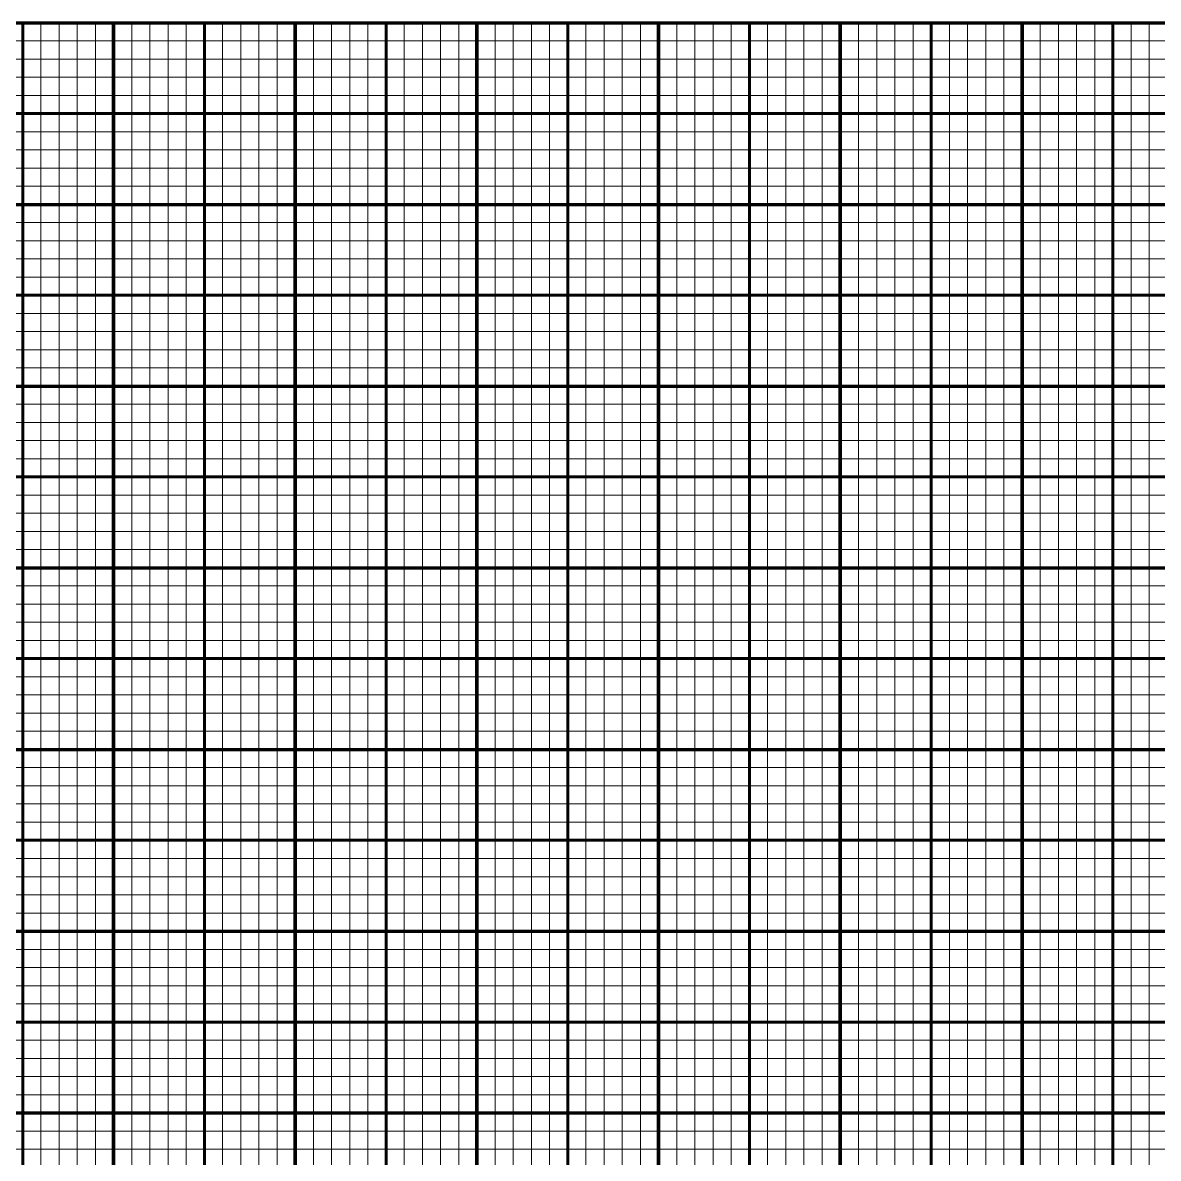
# Model space of a CAD drawing. Header units: millimetres. Extents: x -34 to 216, y -1 to 249.
# Drawn here: x 90.8 to 153.3, y 186.3 to 248.8 of the extents above; entities that cross this region are included whole.
import ezdxf

# ---------------------------------------------------------------- set-up
doc = ezdxf.new("R2010")
doc.units = ezdxf.units.MM
for name, pattern in [('K5LT_BASIC', [0]), ('K5LT_REINFORCED', [0]), ('K5LT_THIN', [0])]:
    doc.linetypes.add(name, pattern=pattern)

msp = doc.modelspace()

# ---------------------------------------------------------------- linework, layer by layer
at = {"color": 134, "linetype": 'K5LT_REINFORCED', "lineweight": 100, "true_color": 0x009696}
for p, q in [((85.771, 248.803), (95.771, 248.803)), ((95.771, 238.803), (95.771, 248.803)), ((95.771, 248.803), (105.771, 248.803)), ((95.771, 248.803), (95.771, 238.803)), ((105.771, 238.803), (105.771, 248.803)), ((105.771, 248.803), (115.771, 248.803)), ((105.771, 248.803), (105.771, 238.803)), ((115.771, 238.803), (115.771, 248.803)), ((115.771, 248.803), (125.771, 248.803)), ((115.771, 248.803), (115.771, 238.803)), ((125.771, 238.803), (125.771, 248.803)), ((125.771, 248.803), (135.771, 248.803)), ((125.771, 248.803), (125.771, 238.803)), ((135.771, 238.803), (135.771, 248.803)), ((135.771, 248.803), (145.771, 248.803)), ((135.771, 248.803), (135.771, 238.803)), ((145.771, 238.803), (145.771, 248.803)), ((145.771, 248.803), (155.771, 248.803)), ((145.771, 248.803), (145.771, 238.803)), ((85.771, 238.803), (95.771, 238.803)), ((85.771, 238.803), (95.771, 238.803)), ((95.771, 228.803), (95.771, 238.803)), ((95.771, 238.803), (105.771, 238.803)), ((95.771, 238.803), (95.771, 228.803)), ((95.771, 238.803), (105.771, 238.803)), ((105.771, 228.803), (105.771, 238.803)), ((105.771, 238.803), (115.771, 238.803)), ((105.771, 238.803), (105.771, 228.803)), ((105.771, 238.803), (115.771, 238.803)), ((115.771, 228.803), (115.771, 238.803)), ((115.771, 238.803), (125.771, 238.803)), ((115.771, 238.803), (115.771, 228.803)), ((115.771, 238.803), (125.771, 238.803)), ((125.771, 228.803), (125.771, 238.803)), ((125.771, 238.803), (135.771, 238.803)), ((125.771, 238.803), (125.771, 228.803)), ((125.771, 238.803), (135.771, 238.803)), ((135.771, 228.803), (135.771, 238.803)), ((135.771, 238.803), (145.771, 238.803)), ((135.771, 238.803), (135.771, 228.803)), ((135.771, 238.803), (145.771, 238.803)), ((145.771, 228.803), (145.771, 238.803)), ((145.771, 238.803), (155.771, 238.803)), ((145.771, 238.803), (145.771, 228.803)), ((145.771, 238.803), (155.771, 238.803)), ((85.771, 228.803), (95.771, 228.803)), ((85.771, 228.803), (95.771, 228.803)), ((95.771, 218.803), (95.771, 228.803)), ((95.771, 228.803), (105.771, 228.803)), ((95.771, 228.803), (95.771, 218.803)), ((95.771, 228.803), (105.771, 228.803)), ((105.771, 218.803), (105.771, 228.803)), ((105.771, 228.803), (115.771, 228.803)), ((105.771, 228.803), (105.771, 218.803)), ((105.771, 228.803), (115.771, 228.803)), ((115.771, 218.803), (115.771, 228.803)), ((115.771, 228.803), (125.771, 228.803)), ((115.771, 228.803), (115.771, 218.803)), ((115.771, 228.803), (125.771, 228.803)), ((125.771, 218.803), (125.771, 228.803)), ((125.771, 228.803), (135.771, 228.803)), ((125.771, 228.803), (125.771, 218.803)), ((125.771, 228.803), (135.771, 228.803)), ((135.771, 218.803), (135.771, 228.803)), ((135.771, 228.803), (145.771, 228.803)), ((135.771, 228.803), (135.771, 218.803)), ((135.771, 228.803), (145.771, 228.803)), ((145.771, 218.803), (145.771, 228.803)), ((145.771, 228.803), (155.771, 228.803)), ((145.771, 228.803), (145.771, 218.803)), ((145.771, 228.803), (155.771, 228.803)), ((85.771, 218.803), (95.771, 218.803)), ((85.771, 218.803), (95.771, 218.803)), ((95.771, 208.803), (95.771, 218.803)), ((95.771, 218.803), (105.771, 218.803)), ((95.771, 218.803), (95.771, 208.803)), ((95.771, 218.803), (105.771, 218.803)), ((105.771, 208.803), (105.771, 218.803)), ((105.771, 218.803), (115.771, 218.803)), ((105.771, 218.803), (105.771, 208.803)), ((105.771, 218.803), (115.771, 218.803)), ((115.771, 208.803), (115.771, 218.803)), ((115.771, 218.803), (125.771, 218.803)), ((115.771, 218.803), (115.771, 208.803)), ((115.771, 218.803), (125.771, 218.803)), ((125.771, 208.803), (125.771, 218.803)), ((125.771, 218.803), (135.771, 218.803)), ((125.771, 218.803), (125.771, 208.803)), ((125.771, 218.803), (135.771, 218.803)), ((135.771, 208.803), (135.771, 218.803)), ((135.771, 218.803), (145.771, 218.803)), ((135.771, 218.803), (135.771, 208.803)), ((135.771, 218.803), (145.771, 218.803)), ((145.771, 208.803), (145.771, 218.803)), ((145.771, 218.803), (155.771, 218.803)), ((145.771, 218.803), (145.771, 208.803)), ((145.771, 218.803), (155.771, 218.803)), ((85.771, 208.803), (95.771, 208.803)), ((85.771, 208.803), (95.771, 208.803)), ((95.771, 198.803), (95.771, 208.803)), ((95.771, 208.803), (105.771, 208.803)), ((95.771, 208.803), (95.771, 198.803)), ((95.771, 208.803), (105.771, 208.803)), ((105.771, 198.803), (105.771, 208.803)), ((105.771, 208.803), (115.771, 208.803)), ((105.771, 208.803), (105.771, 198.803)), ((105.771, 208.803), (115.771, 208.803)), ((115.771, 198.803), (115.771, 208.803)), ((115.771, 208.803), (125.771, 208.803)), ((115.771, 208.803), (115.771, 198.803)), ((115.771, 208.803), (125.771, 208.803)), ((125.771, 198.803), (125.771, 208.803)), ((125.771, 208.803), (135.771, 208.803)), ((125.771, 208.803), (125.771, 198.803)), ((125.771, 208.803), (135.771, 208.803)), ((135.771, 198.803), (135.771, 208.803)), ((135.771, 208.803), (145.771, 208.803)), ((135.771, 208.803), (135.771, 198.803)), ((135.771, 208.803), (145.771, 208.803)), ((145.771, 198.803), (145.771, 208.803)), ((145.771, 208.803), (155.771, 208.803)), ((145.771, 208.803), (145.771, 198.803)), ((145.771, 208.803), (155.771, 208.803)), ((85.771, 198.803), (95.771, 198.803)), ((85.771, 198.803), (95.771, 198.803)), ((95.771, 188.803), (95.771, 198.803)), ((95.771, 198.803), (105.771, 198.803)), ((95.771, 198.803), (95.771, 188.803)), ((95.771, 198.803), (105.771, 198.803)), ((105.771, 188.803), (105.771, 198.803)), ((105.771, 198.803), (115.771, 198.803)), ((105.771, 198.803), (105.771, 188.803)), ((105.771, 198.803), (115.771, 198.803)), ((115.771, 188.803), (115.771, 198.803)), ((115.771, 198.803), (125.771, 198.803)), ((115.771, 198.803), (115.771, 188.803)), ((115.771, 198.803), (125.771, 198.803)), ((125.771, 188.803), (125.771, 198.803)), ((125.771, 198.803), (135.771, 198.803)), ((125.771, 198.803), (125.771, 188.803)), ((125.771, 198.803), (135.771, 198.803)), ((135.771, 188.803), (135.771, 198.803)), ((135.771, 198.803), (145.771, 198.803)), ((135.771, 198.803), (135.771, 188.803)), ((135.771, 198.803), (145.771, 198.803)), ((145.771, 188.803), (145.771, 198.803)), ((145.771, 198.803), (155.771, 198.803)), ((145.771, 198.803), (145.771, 188.803)), ((145.771, 198.803), (155.771, 198.803)), ((85.771, 188.803), (95.771, 188.803)), ((85.771, 188.803), (95.771, 188.803)), ((95.771, 178.803), (95.771, 188.803)), ((95.771, 188.803), (105.771, 188.803)), ((95.771, 188.803), (95.771, 178.803)), ((95.771, 188.803), (105.771, 188.803)), ((105.771, 178.803), (105.771, 188.803)), ((105.771, 188.803), (115.771, 188.803)), ((105.771, 188.803), (105.771, 178.803)), ((105.771, 188.803), (115.771, 188.803)), ((115.771, 178.803), (115.771, 188.803)), ((115.771, 188.803), (125.771, 188.803)), ((115.771, 188.803), (115.771, 178.803)), ((115.771, 188.803), (125.771, 188.803)), ((125.771, 178.803), (125.771, 188.803)), ((125.771, 188.803), (135.771, 188.803)), ((125.771, 188.803), (125.771, 178.803)), ((125.771, 188.803), (135.771, 188.803)), ((135.771, 178.803), (135.771, 188.803)), ((135.771, 188.803), (145.771, 188.803)), ((135.771, 188.803), (135.771, 178.803)), ((135.771, 188.803), (145.771, 188.803)), ((145.771, 178.803), (145.771, 188.803)), ((145.771, 188.803), (155.771, 188.803)), ((145.771, 188.803), (145.771, 178.803)), ((145.771, 188.803), (155.771, 188.803))]:
    msp.add_line(p, q, dxfattribs=at)
at = {"color": 150, "linetype": 'K5LT_BASIC', "lineweight": 60, "true_color": 0x0080ff}
for p, q in [((90.771, 248.803), (90.771, 238.803)), ((100.771, 248.803), (100.771, 238.803)), ((110.771, 248.803), (110.771, 238.803)), ((120.771, 248.803), (120.771, 238.803)), ((130.771, 248.803), (130.771, 238.803)), ((140.771, 248.803), (140.771, 238.803)), ((150.771, 248.803), (150.771, 238.803)), ((85.771, 243.803), (95.771, 243.803)), ((95.771, 243.803), (105.771, 243.803)), ((105.771, 243.803), (115.771, 243.803)), ((115.771, 243.803), (125.771, 243.803)), ((125.771, 243.803), (135.771, 243.803)), ((135.771, 243.803), (145.771, 243.803)), ((145.771, 243.803), (155.771, 243.803)), ((90.771, 238.803), (90.771, 228.803)), ((100.771, 238.803), (100.771, 228.803)), ((110.771, 238.803), (110.771, 228.803)), ((120.771, 238.803), (120.771, 228.803)), ((130.771, 238.803), (130.771, 228.803)), ((140.771, 238.803), (140.771, 228.803)), ((150.771, 238.803), (150.771, 228.803)), ((85.771, 233.803), (95.771, 233.803)), ((95.771, 233.803), (105.771, 233.803)), ((105.771, 233.803), (115.771, 233.803)), ((115.771, 233.803), (125.771, 233.803)), ((125.771, 233.803), (135.771, 233.803)), ((135.771, 233.803), (145.771, 233.803)), ((145.771, 233.803), (155.771, 233.803)), ((90.771, 228.803), (90.771, 218.803)), ((100.771, 228.803), (100.771, 218.803)), ((110.771, 228.803), (110.771, 218.803)), ((120.771, 228.803), (120.771, 218.803)), ((130.771, 228.803), (130.771, 218.803)), ((140.771, 228.803), (140.771, 218.803)), ((150.771, 228.803), (150.771, 218.803)), ((85.771, 223.803), (95.771, 223.803)), ((95.771, 223.803), (105.771, 223.803)), ((105.771, 223.803), (115.771, 223.803)), ((115.771, 223.803), (125.771, 223.803)), ((125.771, 223.803), (135.771, 223.803)), ((135.771, 223.803), (145.771, 223.803)), ((145.771, 223.803), (155.771, 223.803)), ((90.771, 218.803), (90.771, 208.803)), ((100.771, 218.803), (100.771, 208.803)), ((110.771, 218.803), (110.771, 208.803)), ((120.771, 218.803), (120.771, 208.803)), ((130.771, 218.803), (130.771, 208.803)), ((140.771, 218.803), (140.771, 208.803)), ((150.771, 218.803), (150.771, 208.803)), ((85.771, 213.803), (95.771, 213.803)), ((95.771, 213.803), (105.771, 213.803)), ((105.771, 213.803), (115.771, 213.803)), ((115.771, 213.803), (125.771, 213.803)), ((125.771, 213.803), (135.771, 213.803)), ((135.771, 213.803), (145.771, 213.803)), ((145.771, 213.803), (155.771, 213.803)), ((90.771, 208.803), (90.771, 198.803)), ((100.771, 208.803), (100.771, 198.803)), ((110.771, 208.803), (110.771, 198.803)), ((120.771, 208.803), (120.771, 198.803)), ((130.771, 208.803), (130.771, 198.803)), ((140.771, 208.803), (140.771, 198.803)), ((150.771, 208.803), (150.771, 198.803)), ((85.771, 203.803), (95.771, 203.803)), ((95.771, 203.803), (105.771, 203.803)), ((105.771, 203.803), (115.771, 203.803)), ((115.771, 203.803), (125.771, 203.803)), ((125.771, 203.803), (135.771, 203.803)), ((135.771, 203.803), (145.771, 203.803)), ((145.771, 203.803), (155.771, 203.803)), ((90.771, 198.803), (90.771, 188.803)), ((100.771, 198.803), (100.771, 188.803)), ((110.771, 198.803), (110.771, 188.803)), ((120.771, 198.803), (120.771, 188.803)), ((130.771, 198.803), (130.771, 188.803)), ((140.771, 198.803), (140.771, 188.803)), ((150.771, 198.803), (150.771, 188.803)), ((85.771, 193.803), (95.771, 193.803)), ((95.771, 193.803), (105.771, 193.803)), ((105.771, 193.803), (115.771, 193.803)), ((115.771, 193.803), (125.771, 193.803)), ((125.771, 193.803), (135.771, 193.803)), ((135.771, 193.803), (145.771, 193.803)), ((145.771, 193.803), (155.771, 193.803)), ((90.771, 188.803), (90.771, 178.803)), ((100.771, 188.803), (100.771, 178.803)), ((110.771, 188.803), (110.771, 178.803)), ((120.771, 188.803), (120.771, 178.803)), ((130.771, 188.803), (130.771, 178.803)), ((140.771, 188.803), (140.771, 178.803)), ((150.771, 188.803), (150.771, 178.803))]:
    msp.add_line(p, q, dxfattribs=at)
at = {"color": 7, "linetype": 'K5LT_THIN', "lineweight": 18}
for p, q in [((91.771, 248.803), (91.771, 238.803)), ((92.771, 248.803), (92.771, 238.803)), ((93.771, 248.803), (93.771, 238.803)), ((94.771, 248.803), (94.771, 238.803)), ((96.771, 248.803), (96.771, 238.803)), ((97.771, 248.803), (97.771, 238.803)), ((98.771, 248.803), (98.771, 238.803)), ((99.771, 248.803), (99.771, 238.803)), ((101.771, 248.803), (101.771, 238.803)), ((102.771, 248.803), (102.771, 238.803)), ((103.771, 248.803), (103.771, 238.803)), ((104.771, 248.803), (104.771, 238.803)), ((106.771, 248.803), (106.771, 238.803)), ((107.771, 248.803), (107.771, 238.803)), ((108.771, 248.803), (108.771, 238.803)), ((109.771, 248.803), (109.771, 238.803)), ((111.771, 248.803), (111.771, 238.803)), ((112.771, 248.803), (112.771, 238.803)), ((113.771, 248.803), (113.771, 238.803)), ((114.771, 248.803), (114.771, 238.803)), ((116.771, 248.803), (116.771, 238.803)), ((117.771, 248.803), (117.771, 238.803)), ((118.771, 248.803), (118.771, 238.803)), ((119.771, 248.803), (119.771, 238.803)), ((121.771, 248.803), (121.771, 238.803)), ((122.771, 248.803), (122.771, 238.803)), ((123.771, 248.803), (123.771, 238.803)), ((124.771, 248.803), (124.771, 238.803)), ((126.771, 248.803), (126.771, 238.803)), ((127.771, 248.803), (127.771, 238.803)), ((128.771, 248.803), (128.771, 238.803)), ((129.771, 248.803), (129.771, 238.803)), ((131.771, 248.803), (131.771, 238.803)), ((132.771, 248.803), (132.771, 238.803)), ((133.771, 248.803), (133.771, 238.803)), ((134.771, 248.803), (134.771, 238.803)), ((136.771, 248.803), (136.771, 238.803)), ((137.771, 248.803), (137.771, 238.803)), ((138.771, 248.803), (138.771, 238.803)), ((139.771, 248.803), (139.771, 238.803)), ((141.771, 248.803), (141.771, 238.803)), ((142.771, 248.803), (142.771, 238.803)), ((143.771, 248.803), (143.771, 238.803)), ((144.771, 248.803), (144.771, 238.803)), ((146.771, 248.803), (146.771, 238.803)), ((147.771, 248.803), (147.771, 238.803)), ((148.771, 248.803), (148.771, 238.803)), ((149.771, 248.803), (149.771, 238.803)), ((151.771, 248.803), (151.771, 238.803)), ((152.771, 248.803), (152.771, 238.803)), ((85.771, 247.803), (95.771, 247.803)), ((95.771, 247.803), (105.771, 247.803)), ((105.771, 247.803), (115.771, 247.803)), ((115.771, 247.803), (125.771, 247.803)), ((125.771, 247.803), (135.771, 247.803)), ((135.771, 247.803), (145.771, 247.803)), ((145.771, 247.803), (155.771, 247.803)), ((85.771, 246.803), (95.771, 246.803)), ((95.771, 246.803), (105.771, 246.803)), ((105.771, 246.803), (115.771, 246.803)), ((115.771, 246.803), (125.771, 246.803)), ((125.771, 246.803), (135.771, 246.803)), ((135.771, 246.803), (145.771, 246.803)), ((145.771, 246.803), (155.771, 246.803)), ((85.771, 245.803), (95.771, 245.803)), ((95.771, 245.803), (105.771, 245.803)), ((105.771, 245.803), (115.771, 245.803)), ((115.771, 245.803), (125.771, 245.803)), ((125.771, 245.803), (135.771, 245.803)), ((135.771, 245.803), (145.771, 245.803)), ((145.771, 245.803), (155.771, 245.803)), ((85.771, 244.803), (95.771, 244.803)), ((95.771, 244.803), (105.771, 244.803)), ((105.771, 244.803), (115.771, 244.803)), ((115.771, 244.803), (125.771, 244.803)), ((125.771, 244.803), (135.771, 244.803)), ((135.771, 244.803), (145.771, 244.803)), ((145.771, 244.803), (155.771, 244.803)), ((85.771, 242.803), (95.771, 242.803)), ((95.771, 242.803), (105.771, 242.803)), ((105.771, 242.803), (115.771, 242.803)), ((115.771, 242.803), (125.771, 242.803)), ((125.771, 242.803), (135.771, 242.803)), ((135.771, 242.803), (145.771, 242.803)), ((145.771, 242.803), (155.771, 242.803)), ((85.771, 241.803), (95.771, 241.803)), ((95.771, 241.803), (105.771, 241.803)), ((105.771, 241.803), (115.771, 241.803)), ((115.771, 241.803), (125.771, 241.803)), ((125.771, 241.803), (135.771, 241.803)), ((135.771, 241.803), (145.771, 241.803)), ((145.771, 241.803), (155.771, 241.803)), ((85.771, 240.803), (95.771, 240.803)), ((95.771, 240.803), (105.771, 240.803)), ((105.771, 240.803), (115.771, 240.803)), ((115.771, 240.803), (125.771, 240.803)), ((125.771, 240.803), (135.771, 240.803)), ((135.771, 240.803), (145.771, 240.803)), ((145.771, 240.803), (155.771, 240.803)), ((85.771, 239.803), (95.771, 239.803)), ((95.771, 239.803), (105.771, 239.803)), ((105.771, 239.803), (115.771, 239.803)), ((115.771, 239.803), (125.771, 239.803)), ((125.771, 239.803), (135.771, 239.803)), ((135.771, 239.803), (145.771, 239.803)), ((145.771, 239.803), (155.771, 239.803)), ((91.771, 238.803), (91.771, 228.803)), ((92.771, 238.803), (92.771, 228.803)), ((93.771, 238.803), (93.771, 228.803)), ((94.771, 238.803), (94.771, 228.803)), ((96.771, 238.803), (96.771, 228.803)), ((97.771, 238.803), (97.771, 228.803)), ((98.771, 238.803), (98.771, 228.803)), ((99.771, 238.803), (99.771, 228.803)), ((101.771, 238.803), (101.771, 228.803)), ((102.771, 238.803), (102.771, 228.803)), ((103.771, 238.803), (103.771, 228.803)), ((104.771, 238.803), (104.771, 228.803)), ((106.771, 238.803), (106.771, 228.803)), ((107.771, 238.803), (107.771, 228.803)), ((108.771, 238.803), (108.771, 228.803)), ((109.771, 238.803), (109.771, 228.803)), ((111.771, 238.803), (111.771, 228.803)), ((112.771, 238.803), (112.771, 228.803)), ((113.771, 238.803), (113.771, 228.803)), ((114.771, 238.803), (114.771, 228.803)), ((116.771, 238.803), (116.771, 228.803)), ((117.771, 238.803), (117.771, 228.803)), ((118.771, 238.803), (118.771, 228.803)), ((119.771, 238.803), (119.771, 228.803)), ((121.771, 238.803), (121.771, 228.803)), ((122.771, 238.803), (122.771, 228.803)), ((123.771, 238.803), (123.771, 228.803)), ((124.771, 238.803), (124.771, 228.803)), ((126.771, 238.803), (126.771, 228.803)), ((127.771, 238.803), (127.771, 228.803)), ((128.771, 238.803), (128.771, 228.803)), ((129.771, 238.803), (129.771, 228.803)), ((131.771, 238.803), (131.771, 228.803)), ((132.771, 238.803), (132.771, 228.803)), ((133.771, 238.803), (133.771, 228.803)), ((134.771, 238.803), (134.771, 228.803)), ((136.771, 238.803), (136.771, 228.803)), ((137.771, 238.803), (137.771, 228.803)), ((138.771, 238.803), (138.771, 228.803)), ((139.771, 238.803), (139.771, 228.803)), ((141.771, 238.803), (141.771, 228.803)), ((142.771, 238.803), (142.771, 228.803)), ((143.771, 238.803), (143.771, 228.803)), ((144.771, 238.803), (144.771, 228.803)), ((146.771, 238.803), (146.771, 228.803)), ((147.771, 238.803), (147.771, 228.803)), ((148.771, 238.803), (148.771, 228.803)), ((149.771, 238.803), (149.771, 228.803)), ((151.771, 238.803), (151.771, 228.803)), ((152.771, 238.803), (152.771, 228.803)), ((85.771, 237.803), (95.771, 237.803)), ((95.771, 237.803), (105.771, 237.803)), ((105.771, 237.803), (115.771, 237.803)), ((115.771, 237.803), (125.771, 237.803)), ((125.771, 237.803), (135.771, 237.803)), ((135.771, 237.803), (145.771, 237.803)), ((145.771, 237.803), (155.771, 237.803)), ((85.771, 236.803), (95.771, 236.803)), ((95.771, 236.803), (105.771, 236.803)), ((105.771, 236.803), (115.771, 236.803)), ((115.771, 236.803), (125.771, 236.803)), ((125.771, 236.803), (135.771, 236.803)), ((135.771, 236.803), (145.771, 236.803)), ((145.771, 236.803), (155.771, 236.803)), ((85.771, 235.803), (95.771, 235.803)), ((95.771, 235.803), (105.771, 235.803)), ((105.771, 235.803), (115.771, 235.803)), ((115.771, 235.803), (125.771, 235.803)), ((125.771, 235.803), (135.771, 235.803)), ((135.771, 235.803), (145.771, 235.803)), ((145.771, 235.803), (155.771, 235.803)), ((85.771, 234.803), (95.771, 234.803)), ((95.771, 234.803), (105.771, 234.803)), ((105.771, 234.803), (115.771, 234.803)), ((115.771, 234.803), (125.771, 234.803)), ((125.771, 234.803), (135.771, 234.803)), ((135.771, 234.803), (145.771, 234.803)), ((145.771, 234.803), (155.771, 234.803)), ((85.771, 232.803), (95.771, 232.803)), ((95.771, 232.803), (105.771, 232.803)), ((105.771, 232.803), (115.771, 232.803)), ((115.771, 232.803), (125.771, 232.803)), ((125.771, 232.803), (135.771, 232.803)), ((135.771, 232.803), (145.771, 232.803)), ((145.771, 232.803), (155.771, 232.803)), ((85.771, 231.803), (95.771, 231.803)), ((95.771, 231.803), (105.771, 231.803)), ((105.771, 231.803), (115.771, 231.803)), ((115.771, 231.803), (125.771, 231.803)), ((125.771, 231.803), (135.771, 231.803)), ((135.771, 231.803), (145.771, 231.803)), ((145.771, 231.803), (155.771, 231.803)), ((85.771, 230.803), (95.771, 230.803)), ((95.771, 230.803), (105.771, 230.803)), ((105.771, 230.803), (115.771, 230.803)), ((115.771, 230.803), (125.771, 230.803)), ((125.771, 230.803), (135.771, 230.803)), ((135.771, 230.803), (145.771, 230.803)), ((145.771, 230.803), (155.771, 230.803)), ((85.771, 229.803), (95.771, 229.803)), ((95.771, 229.803), (105.771, 229.803)), ((105.771, 229.803), (115.771, 229.803)), ((115.771, 229.803), (125.771, 229.803)), ((125.771, 229.803), (135.771, 229.803)), ((135.771, 229.803), (145.771, 229.803)), ((145.771, 229.803), (155.771, 229.803)), ((91.771, 228.803), (91.771, 218.803)), ((92.771, 228.803), (92.771, 218.803)), ((93.771, 228.803), (93.771, 218.803)), ((94.771, 228.803), (94.771, 218.803)), ((96.771, 228.803), (96.771, 218.803)), ((97.771, 228.803), (97.771, 218.803)), ((98.771, 228.803), (98.771, 218.803)), ((99.771, 228.803), (99.771, 218.803)), ((101.771, 228.803), (101.771, 218.803)), ((102.771, 228.803), (102.771, 218.803)), ((103.771, 228.803), (103.771, 218.803)), ((104.771, 228.803), (104.771, 218.803)), ((106.771, 228.803), (106.771, 218.803)), ((107.771, 228.803), (107.771, 218.803)), ((108.771, 228.803), (108.771, 218.803)), ((109.771, 228.803), (109.771, 218.803)), ((111.771, 228.803), (111.771, 218.803)), ((112.771, 228.803), (112.771, 218.803)), ((113.771, 228.803), (113.771, 218.803)), ((114.771, 228.803), (114.771, 218.803)), ((116.771, 228.803), (116.771, 218.803)), ((117.771, 228.803), (117.771, 218.803)), ((118.771, 228.803), (118.771, 218.803)), ((119.771, 228.803), (119.771, 218.803)), ((121.771, 228.803), (121.771, 218.803)), ((122.771, 228.803), (122.771, 218.803)), ((123.771, 228.803), (123.771, 218.803)), ((124.771, 228.803), (124.771, 218.803)), ((126.771, 228.803), (126.771, 218.803)), ((127.771, 228.803), (127.771, 218.803)), ((128.771, 228.803), (128.771, 218.803)), ((129.771, 228.803), (129.771, 218.803)), ((131.771, 228.803), (131.771, 218.803)), ((132.771, 228.803), (132.771, 218.803)), ((133.771, 228.803), (133.771, 218.803)), ((134.771, 228.803), (134.771, 218.803)), ((136.771, 228.803), (136.771, 218.803)), ((137.771, 228.803), (137.771, 218.803)), ((138.771, 228.803), (138.771, 218.803)), ((139.771, 228.803), (139.771, 218.803)), ((141.771, 228.803), (141.771, 218.803)), ((142.771, 228.803), (142.771, 218.803)), ((143.771, 228.803), (143.771, 218.803)), ((144.771, 228.803), (144.771, 218.803)), ((146.771, 228.803), (146.771, 218.803)), ((147.771, 228.803), (147.771, 218.803)), ((148.771, 228.803), (148.771, 218.803)), ((149.771, 228.803), (149.771, 218.803)), ((151.771, 228.803), (151.771, 218.803)), ((152.771, 228.803), (152.771, 218.803)), ((85.771, 227.803), (95.771, 227.803)), ((95.771, 227.803), (105.771, 227.803)), ((105.771, 227.803), (115.771, 227.803)), ((115.771, 227.803), (125.771, 227.803)), ((125.771, 227.803), (135.771, 227.803)), ((135.771, 227.803), (145.771, 227.803)), ((145.771, 227.803), (155.771, 227.803)), ((85.771, 226.803), (95.771, 226.803)), ((95.771, 226.803), (105.771, 226.803)), ((105.771, 226.803), (115.771, 226.803)), ((115.771, 226.803), (125.771, 226.803)), ((125.771, 226.803), (135.771, 226.803)), ((135.771, 226.803), (145.771, 226.803)), ((145.771, 226.803), (155.771, 226.803)), ((85.771, 225.803), (95.771, 225.803)), ((95.771, 225.803), (105.771, 225.803)), ((105.771, 225.803), (115.771, 225.803)), ((115.771, 225.803), (125.771, 225.803)), ((125.771, 225.803), (135.771, 225.803)), ((135.771, 225.803), (145.771, 225.803)), ((145.771, 225.803), (155.771, 225.803)), ((85.771, 224.803), (95.771, 224.803)), ((95.771, 224.803), (105.771, 224.803)), ((105.771, 224.803), (115.771, 224.803)), ((115.771, 224.803), (125.771, 224.803)), ((125.771, 224.803), (135.771, 224.803)), ((135.771, 224.803), (145.771, 224.803)), ((145.771, 224.803), (155.771, 224.803)), ((85.771, 222.803), (95.771, 222.803)), ((95.771, 222.803), (105.771, 222.803)), ((105.771, 222.803), (115.771, 222.803)), ((115.771, 222.803), (125.771, 222.803)), ((125.771, 222.803), (135.771, 222.803)), ((135.771, 222.803), (145.771, 222.803)), ((145.771, 222.803), (155.771, 222.803)), ((85.771, 221.803), (95.771, 221.803)), ((95.771, 221.803), (105.771, 221.803)), ((105.771, 221.803), (115.771, 221.803)), ((115.771, 221.803), (125.771, 221.803)), ((125.771, 221.803), (135.771, 221.803)), ((135.771, 221.803), (145.771, 221.803)), ((145.771, 221.803), (155.771, 221.803)), ((85.771, 220.803), (95.771, 220.803)), ((95.771, 220.803), (105.771, 220.803)), ((105.771, 220.803), (115.771, 220.803)), ((115.771, 220.803), (125.771, 220.803)), ((125.771, 220.803), (135.771, 220.803)), ((135.771, 220.803), (145.771, 220.803)), ((145.771, 220.803), (155.771, 220.803)), ((85.771, 219.803), (95.771, 219.803)), ((95.771, 219.803), (105.771, 219.803)), ((105.771, 219.803), (115.771, 219.803)), ((115.771, 219.803), (125.771, 219.803)), ((125.771, 219.803), (135.771, 219.803)), ((135.771, 219.803), (145.771, 219.803)), ((145.771, 219.803), (155.771, 219.803)), ((91.771, 218.803), (91.771, 208.803)), ((92.771, 218.803), (92.771, 208.803)), ((93.771, 218.803), (93.771, 208.803)), ((94.771, 218.803), (94.771, 208.803)), ((96.771, 218.803), (96.771, 208.803)), ((97.771, 218.803), (97.771, 208.803)), ((98.771, 218.803), (98.771, 208.803)), ((99.771, 218.803), (99.771, 208.803)), ((101.771, 218.803), (101.771, 208.803)), ((102.771, 218.803), (102.771, 208.803)), ((103.771, 218.803), (103.771, 208.803)), ((104.771, 218.803), (104.771, 208.803)), ((106.771, 218.803), (106.771, 208.803)), ((107.771, 218.803), (107.771, 208.803)), ((108.771, 218.803), (108.771, 208.803)), ((109.771, 218.803), (109.771, 208.803)), ((111.771, 218.803), (111.771, 208.803)), ((112.771, 218.803), (112.771, 208.803)), ((113.771, 218.803), (113.771, 208.803)), ((114.771, 218.803), (114.771, 208.803)), ((116.771, 218.803), (116.771, 208.803)), ((117.771, 218.803), (117.771, 208.803)), ((118.771, 218.803), (118.771, 208.803)), ((119.771, 218.803), (119.771, 208.803)), ((121.771, 218.803), (121.771, 208.803)), ((122.771, 218.803), (122.771, 208.803)), ((123.771, 218.803), (123.771, 208.803)), ((124.771, 218.803), (124.771, 208.803)), ((126.771, 218.803), (126.771, 208.803)), ((127.771, 218.803), (127.771, 208.803)), ((128.771, 218.803), (128.771, 208.803)), ((129.771, 218.803), (129.771, 208.803)), ((131.771, 218.803), (131.771, 208.803)), ((132.771, 218.803), (132.771, 208.803)), ((133.771, 218.803), (133.771, 208.803)), ((134.771, 218.803), (134.771, 208.803)), ((136.771, 218.803), (136.771, 208.803)), ((137.771, 218.803), (137.771, 208.803)), ((138.771, 218.803), (138.771, 208.803)), ((139.771, 218.803), (139.771, 208.803)), ((141.771, 218.803), (141.771, 208.803)), ((142.771, 218.803), (142.771, 208.803)), ((143.771, 218.803), (143.771, 208.803)), ((144.771, 218.803), (144.771, 208.803)), ((146.771, 218.803), (146.771, 208.803)), ((147.771, 218.803), (147.771, 208.803)), ((148.771, 218.803), (148.771, 208.803)), ((149.771, 218.803), (149.771, 208.803)), ((151.771, 218.803), (151.771, 208.803)), ((152.771, 218.803), (152.771, 208.803)), ((85.771, 217.803), (95.771, 217.803)), ((95.771, 217.803), (105.771, 217.803)), ((105.771, 217.803), (115.771, 217.803)), ((115.771, 217.803), (125.771, 217.803)), ((125.771, 217.803), (135.771, 217.803)), ((135.771, 217.803), (145.771, 217.803)), ((145.771, 217.803), (155.771, 217.803)), ((85.771, 216.803), (95.771, 216.803)), ((95.771, 216.803), (105.771, 216.803)), ((105.771, 216.803), (115.771, 216.803)), ((115.771, 216.803), (125.771, 216.803)), ((125.771, 216.803), (135.771, 216.803)), ((135.771, 216.803), (145.771, 216.803)), ((145.771, 216.803), (155.771, 216.803)), ((85.771, 215.803), (95.771, 215.803)), ((95.771, 215.803), (105.771, 215.803)), ((105.771, 215.803), (115.771, 215.803)), ((115.771, 215.803), (125.771, 215.803)), ((125.771, 215.803), (135.771, 215.803)), ((135.771, 215.803), (145.771, 215.803)), ((145.771, 215.803), (155.771, 215.803)), ((85.771, 214.803), (95.771, 214.803)), ((95.771, 214.803), (105.771, 214.803)), ((105.771, 214.803), (115.771, 214.803)), ((115.771, 214.803), (125.771, 214.803)), ((125.771, 214.803), (135.771, 214.803)), ((135.771, 214.803), (145.771, 214.803)), ((145.771, 214.803), (155.771, 214.803)), ((85.771, 212.803), (95.771, 212.803)), ((95.771, 212.803), (105.771, 212.803)), ((105.771, 212.803), (115.771, 212.803)), ((115.771, 212.803), (125.771, 212.803)), ((125.771, 212.803), (135.771, 212.803)), ((135.771, 212.803), (145.771, 212.803)), ((145.771, 212.803), (155.771, 212.803)), ((85.771, 211.803), (95.771, 211.803)), ((95.771, 211.803), (105.771, 211.803)), ((105.771, 211.803), (115.771, 211.803)), ((115.771, 211.803), (125.771, 211.803)), ((125.771, 211.803), (135.771, 211.803)), ((135.771, 211.803), (145.771, 211.803)), ((145.771, 211.803), (155.771, 211.803)), ((85.771, 210.803), (95.771, 210.803)), ((95.771, 210.803), (105.771, 210.803)), ((105.771, 210.803), (115.771, 210.803)), ((115.771, 210.803), (125.771, 210.803)), ((125.771, 210.803), (135.771, 210.803)), ((135.771, 210.803), (145.771, 210.803)), ((145.771, 210.803), (155.771, 210.803)), ((85.771, 209.803), (95.771, 209.803)), ((95.771, 209.803), (105.771, 209.803)), ((105.771, 209.803), (115.771, 209.803)), ((115.771, 209.803), (125.771, 209.803)), ((125.771, 209.803), (135.771, 209.803)), ((135.771, 209.803), (145.771, 209.803)), ((145.771, 209.803), (155.771, 209.803)), ((91.771, 208.803), (91.771, 198.803)), ((92.771, 208.803), (92.771, 198.803)), ((93.771, 208.803), (93.771, 198.803)), ((94.771, 208.803), (94.771, 198.803)), ((96.771, 208.803), (96.771, 198.803)), ((97.771, 208.803), (97.771, 198.803)), ((98.771, 208.803), (98.771, 198.803)), ((99.771, 208.803), (99.771, 198.803)), ((101.771, 208.803), (101.771, 198.803)), ((102.771, 208.803), (102.771, 198.803)), ((103.771, 208.803), (103.771, 198.803)), ((104.771, 208.803), (104.771, 198.803)), ((106.771, 208.803), (106.771, 198.803)), ((107.771, 208.803), (107.771, 198.803)), ((108.771, 208.803), (108.771, 198.803)), ((109.771, 208.803), (109.771, 198.803)), ((111.771, 208.803), (111.771, 198.803)), ((112.771, 208.803), (112.771, 198.803)), ((113.771, 208.803), (113.771, 198.803)), ((114.771, 208.803), (114.771, 198.803)), ((116.771, 208.803), (116.771, 198.803)), ((117.771, 208.803), (117.771, 198.803)), ((118.771, 208.803), (118.771, 198.803)), ((119.771, 208.803), (119.771, 198.803)), ((121.771, 208.803), (121.771, 198.803)), ((122.771, 208.803), (122.771, 198.803)), ((123.771, 208.803), (123.771, 198.803)), ((124.771, 208.803), (124.771, 198.803)), ((126.771, 208.803), (126.771, 198.803)), ((127.771, 208.803), (127.771, 198.803)), ((128.771, 208.803), (128.771, 198.803)), ((129.771, 208.803), (129.771, 198.803)), ((131.771, 208.803), (131.771, 198.803)), ((132.771, 208.803), (132.771, 198.803)), ((133.771, 208.803), (133.771, 198.803)), ((134.771, 208.803), (134.771, 198.803)), ((136.771, 208.803), (136.771, 198.803)), ((137.771, 208.803), (137.771, 198.803)), ((138.771, 208.803), (138.771, 198.803)), ((139.771, 208.803), (139.771, 198.803)), ((141.771, 208.803), (141.771, 198.803)), ((142.771, 208.803), (142.771, 198.803)), ((143.771, 208.803), (143.771, 198.803)), ((144.771, 208.803), (144.771, 198.803)), ((146.771, 208.803), (146.771, 198.803)), ((147.771, 208.803), (147.771, 198.803)), ((148.771, 208.803), (148.771, 198.803)), ((149.771, 208.803), (149.771, 198.803)), ((151.771, 208.803), (151.771, 198.803)), ((152.771, 208.803), (152.771, 198.803)), ((85.771, 207.803), (95.771, 207.803)), ((95.771, 207.803), (105.771, 207.803)), ((105.771, 207.803), (115.771, 207.803)), ((115.771, 207.803), (125.771, 207.803)), ((125.771, 207.803), (135.771, 207.803)), ((135.771, 207.803), (145.771, 207.803)), ((145.771, 207.803), (155.771, 207.803)), ((85.771, 206.803), (95.771, 206.803)), ((95.771, 206.803), (105.771, 206.803)), ((105.771, 206.803), (115.771, 206.803)), ((115.771, 206.803), (125.771, 206.803)), ((125.771, 206.803), (135.771, 206.803)), ((135.771, 206.803), (145.771, 206.803)), ((145.771, 206.803), (155.771, 206.803)), ((85.771, 205.803), (95.771, 205.803)), ((95.771, 205.803), (105.771, 205.803)), ((105.771, 205.803), (115.771, 205.803)), ((115.771, 205.803), (125.771, 205.803)), ((125.771, 205.803), (135.771, 205.803)), ((135.771, 205.803), (145.771, 205.803)), ((145.771, 205.803), (155.771, 205.803)), ((85.771, 204.803), (95.771, 204.803)), ((95.771, 204.803), (105.771, 204.803)), ((105.771, 204.803), (115.771, 204.803)), ((115.771, 204.803), (125.771, 204.803)), ((125.771, 204.803), (135.771, 204.803)), ((135.771, 204.803), (145.771, 204.803)), ((145.771, 204.803), (155.771, 204.803)), ((85.771, 202.803), (95.771, 202.803)), ((95.771, 202.803), (105.771, 202.803)), ((105.771, 202.803), (115.771, 202.803)), ((115.771, 202.803), (125.771, 202.803)), ((125.771, 202.803), (135.771, 202.803)), ((135.771, 202.803), (145.771, 202.803)), ((145.771, 202.803), (155.771, 202.803)), ((85.771, 201.803), (95.771, 201.803)), ((95.771, 201.803), (105.771, 201.803)), ((105.771, 201.803), (115.771, 201.803)), ((115.771, 201.803), (125.771, 201.803)), ((125.771, 201.803), (135.771, 201.803)), ((135.771, 201.803), (145.771, 201.803)), ((145.771, 201.803), (155.771, 201.803)), ((85.771, 200.803), (95.771, 200.803)), ((95.771, 200.803), (105.771, 200.803)), ((105.771, 200.803), (115.771, 200.803)), ((115.771, 200.803), (125.771, 200.803)), ((125.771, 200.803), (135.771, 200.803)), ((135.771, 200.803), (145.771, 200.803)), ((145.771, 200.803), (155.771, 200.803)), ((85.771, 199.803), (95.771, 199.803)), ((95.771, 199.803), (105.771, 199.803)), ((105.771, 199.803), (115.771, 199.803)), ((115.771, 199.803), (125.771, 199.803)), ((125.771, 199.803), (135.771, 199.803)), ((135.771, 199.803), (145.771, 199.803)), ((145.771, 199.803), (155.771, 199.803)), ((91.771, 198.803), (91.771, 188.803)), ((92.771, 198.803), (92.771, 188.803)), ((93.771, 198.803), (93.771, 188.803)), ((94.771, 198.803), (94.771, 188.803)), ((96.771, 198.803), (96.771, 188.803)), ((97.771, 198.803), (97.771, 188.803)), ((98.771, 198.803), (98.771, 188.803)), ((99.771, 198.803), (99.771, 188.803)), ((101.771, 198.803), (101.771, 188.803)), ((102.771, 198.803), (102.771, 188.803)), ((103.771, 198.803), (103.771, 188.803)), ((104.771, 198.803), (104.771, 188.803)), ((106.771, 198.803), (106.771, 188.803)), ((107.771, 198.803), (107.771, 188.803)), ((108.771, 198.803), (108.771, 188.803)), ((109.771, 198.803), (109.771, 188.803)), ((111.771, 198.803), (111.771, 188.803)), ((112.771, 198.803), (112.771, 188.803)), ((113.771, 198.803), (113.771, 188.803)), ((114.771, 198.803), (114.771, 188.803)), ((116.771, 198.803), (116.771, 188.803)), ((117.771, 198.803), (117.771, 188.803)), ((118.771, 198.803), (118.771, 188.803)), ((119.771, 198.803), (119.771, 188.803)), ((121.771, 198.803), (121.771, 188.803)), ((122.771, 198.803), (122.771, 188.803)), ((123.771, 198.803), (123.771, 188.803)), ((124.771, 198.803), (124.771, 188.803)), ((126.771, 198.803), (126.771, 188.803)), ((127.771, 198.803), (127.771, 188.803)), ((128.771, 198.803), (128.771, 188.803)), ((129.771, 198.803), (129.771, 188.803)), ((131.771, 198.803), (131.771, 188.803)), ((132.771, 198.803), (132.771, 188.803)), ((133.771, 198.803), (133.771, 188.803)), ((134.771, 198.803), (134.771, 188.803)), ((136.771, 198.803), (136.771, 188.803)), ((137.771, 198.803), (137.771, 188.803)), ((138.771, 198.803), (138.771, 188.803)), ((139.771, 198.803), (139.771, 188.803)), ((141.771, 198.803), (141.771, 188.803)), ((142.771, 198.803), (142.771, 188.803)), ((143.771, 198.803), (143.771, 188.803)), ((144.771, 198.803), (144.771, 188.803)), ((146.771, 198.803), (146.771, 188.803)), ((147.771, 198.803), (147.771, 188.803)), ((148.771, 198.803), (148.771, 188.803)), ((149.771, 198.803), (149.771, 188.803)), ((151.771, 198.803), (151.771, 188.803)), ((152.771, 198.803), (152.771, 188.803)), ((85.771, 197.803), (95.771, 197.803)), ((95.771, 197.803), (105.771, 197.803)), ((105.771, 197.803), (115.771, 197.803)), ((115.771, 197.803), (125.771, 197.803)), ((125.771, 197.803), (135.771, 197.803)), ((135.771, 197.803), (145.771, 197.803)), ((145.771, 197.803), (155.771, 197.803)), ((85.771, 196.803), (95.771, 196.803)), ((95.771, 196.803), (105.771, 196.803)), ((105.771, 196.803), (115.771, 196.803)), ((115.771, 196.803), (125.771, 196.803)), ((125.771, 196.803), (135.771, 196.803)), ((135.771, 196.803), (145.771, 196.803)), ((145.771, 196.803), (155.771, 196.803)), ((85.771, 195.803), (95.771, 195.803)), ((95.771, 195.803), (105.771, 195.803)), ((105.771, 195.803), (115.771, 195.803)), ((115.771, 195.803), (125.771, 195.803)), ((125.771, 195.803), (135.771, 195.803)), ((135.771, 195.803), (145.771, 195.803)), ((145.771, 195.803), (155.771, 195.803)), ((85.771, 194.803), (95.771, 194.803)), ((95.771, 194.803), (105.771, 194.803)), ((105.771, 194.803), (115.771, 194.803)), ((115.771, 194.803), (125.771, 194.803)), ((125.771, 194.803), (135.771, 194.803)), ((135.771, 194.803), (145.771, 194.803)), ((145.771, 194.803), (155.771, 194.803)), ((85.771, 192.803), (95.771, 192.803)), ((95.771, 192.803), (105.771, 192.803)), ((105.771, 192.803), (115.771, 192.803)), ((115.771, 192.803), (125.771, 192.803)), ((125.771, 192.803), (135.771, 192.803)), ((135.771, 192.803), (145.771, 192.803)), ((145.771, 192.803), (155.771, 192.803)), ((85.771, 191.803), (95.771, 191.803)), ((95.771, 191.803), (105.771, 191.803)), ((105.771, 191.803), (115.771, 191.803)), ((115.771, 191.803), (125.771, 191.803)), ((125.771, 191.803), (135.771, 191.803)), ((135.771, 191.803), (145.771, 191.803)), ((145.771, 191.803), (155.771, 191.803)), ((85.771, 190.803), (95.771, 190.803)), ((95.771, 190.803), (105.771, 190.803)), ((105.771, 190.803), (115.771, 190.803)), ((115.771, 190.803), (125.771, 190.803)), ((125.771, 190.803), (135.771, 190.803)), ((135.771, 190.803), (145.771, 190.803)), ((145.771, 190.803), (155.771, 190.803)), ((85.771, 189.803), (95.771, 189.803)), ((95.771, 189.803), (105.771, 189.803)), ((105.771, 189.803), (115.771, 189.803)), ((115.771, 189.803), (125.771, 189.803)), ((125.771, 189.803), (135.771, 189.803)), ((135.771, 189.803), (145.771, 189.803)), ((145.771, 189.803), (155.771, 189.803)), ((91.771, 188.803), (91.771, 178.803)), ((92.771, 188.803), (92.771, 178.803)), ((93.771, 188.803), (93.771, 178.803)), ((94.771, 188.803), (94.771, 178.803)), ((96.771, 188.803), (96.771, 178.803)), ((97.771, 188.803), (97.771, 178.803)), ((98.771, 188.803), (98.771, 178.803)), ((99.771, 188.803), (99.771, 178.803)), ((101.771, 188.803), (101.771, 178.803)), ((102.771, 188.803), (102.771, 178.803)), ((103.771, 188.803), (103.771, 178.803)), ((104.771, 188.803), (104.771, 178.803)), ((106.771, 188.803), (106.771, 178.803)), ((107.771, 188.803), (107.771, 178.803)), ((108.771, 188.803), (108.771, 178.803)), ((109.771, 188.803), (109.771, 178.803)), ((111.771, 188.803), (111.771, 178.803)), ((112.771, 188.803), (112.771, 178.803)), ((113.771, 188.803), (113.771, 178.803)), ((114.771, 188.803), (114.771, 178.803)), ((116.771, 188.803), (116.771, 178.803)), ((117.771, 188.803), (117.771, 178.803)), ((118.771, 188.803), (118.771, 178.803)), ((119.771, 188.803), (119.771, 178.803)), ((121.771, 188.803), (121.771, 178.803)), ((122.771, 188.803), (122.771, 178.803)), ((123.771, 188.803), (123.771, 178.803)), ((124.771, 188.803), (124.771, 178.803)), ((126.771, 188.803), (126.771, 178.803)), ((127.771, 188.803), (127.771, 178.803)), ((128.771, 188.803), (128.771, 178.803)), ((129.771, 188.803), (129.771, 178.803)), ((131.771, 188.803), (131.771, 178.803)), ((132.771, 188.803), (132.771, 178.803)), ((133.771, 188.803), (133.771, 178.803)), ((134.771, 188.803), (134.771, 178.803)), ((136.771, 188.803), (136.771, 178.803)), ((137.771, 188.803), (137.771, 178.803)), ((138.771, 188.803), (138.771, 178.803)), ((139.771, 188.803), (139.771, 178.803)), ((141.771, 188.803), (141.771, 178.803)), ((142.771, 188.803), (142.771, 178.803)), ((143.771, 188.803), (143.771, 178.803)), ((144.771, 188.803), (144.771, 178.803)), ((146.771, 188.803), (146.771, 178.803)), ((147.771, 188.803), (147.771, 178.803)), ((148.771, 188.803), (148.771, 178.803)), ((149.771, 188.803), (149.771, 178.803)), ((151.771, 188.803), (151.771, 178.803)), ((152.771, 188.803), (152.771, 178.803)), ((85.771, 187.803), (95.771, 187.803)), ((95.771, 187.803), (105.771, 187.803)), ((105.771, 187.803), (115.771, 187.803)), ((115.771, 187.803), (125.771, 187.803)), ((125.771, 187.803), (135.771, 187.803)), ((135.771, 187.803), (145.771, 187.803)), ((145.771, 187.803), (155.771, 187.803)), ((85.771, 186.803), (95.771, 186.803)), ((95.771, 186.803), (105.771, 186.803)), ((105.771, 186.803), (115.771, 186.803)), ((115.771, 186.803), (125.771, 186.803)), ((125.771, 186.803), (135.771, 186.803)), ((135.771, 186.803), (145.771, 186.803)), ((145.771, 186.803), (155.771, 186.803))]:
    msp.add_line(p, q, dxfattribs=at)

doc.saveas('drawing.dxf')
